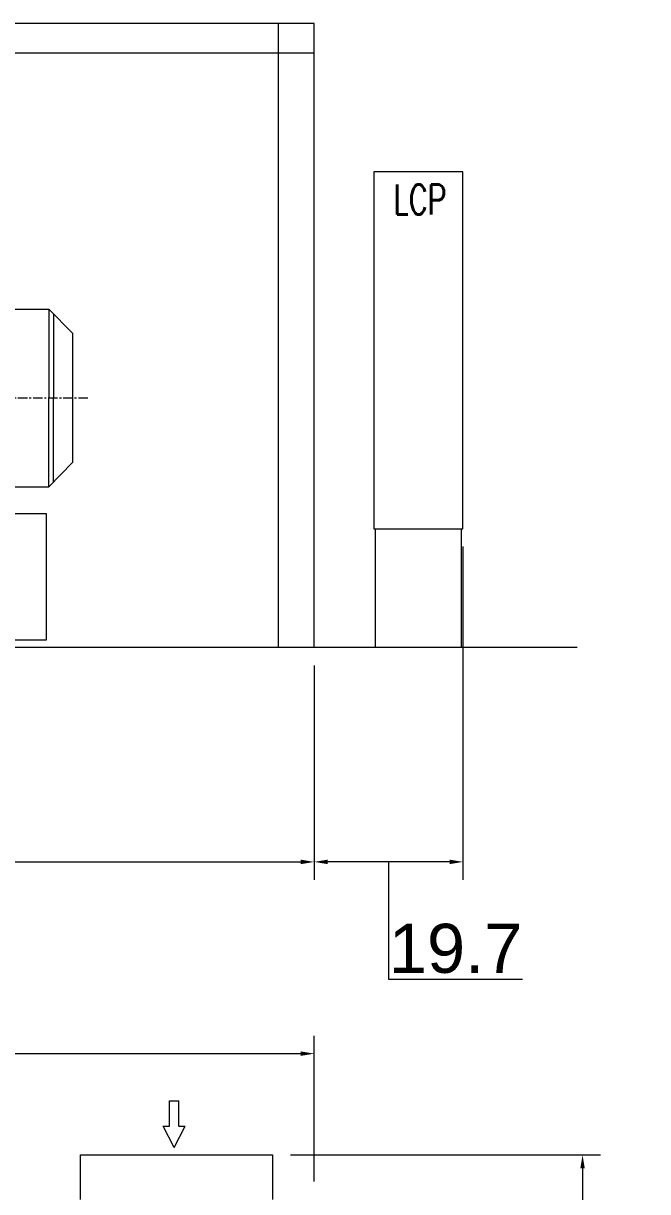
# Model space of a CAD drawing. Header units: inches. Extents: x 0 to 19814, y 0 to 15096.
# Drawn here: x 10869 to 12967, y 7380 to 11311 of the extents above; entities that cross this region are included whole.
import ezdxf

# ---------------------------------------------------------------- set-up
doc = ezdxf.new("R2010")
doc.units = ezdxf.units.IN
doc.header["$MEASUREMENT"] = 0
doc.linetypes.add('CENTER', pattern=[50.8, 31.75, -6.35, 6.35, -6.35])
doc.layers.get('Defpoints').update_dxf_attribs({"lineweight": 5})
for name, color, linetype, lineweight in [('06___ANNOTATIONS', 7, 'Continuous', 5), ('CAXA1', 5, 'CENTER', 5), ('PIPE', 150, 'Continuous', 5)]:
    doc.layers.add(name, color=color, linetype=linetype, lineweight=lineweight)
doc.styles.add('Roman', font='arial.ttf')
doc.styles.get("Standard").update_dxf_attribs({"font": 'arial.ttf'})
doc.styles.add('TEXTSTYLE_5', font='txt_____.ttf', dxfattribs={"width": 0.6})
doc.dimstyles.new('ISO-25', dxfattribs={"dimscale": 30, "dimtxt": 1.5, "dimasz": 1.5, "dimexe": 2, "dimexo": 2, "dimtad": 1, "dimtih": 1, "dimtoh": 1, "dimdec": 1, "dimlfac": 0.03937, "dimdsep": 46, "dimtxsty": 'Standard', "dimcen": 2.5, "dimclrd": 7, "dimclre": 7, "dimclrt": 7, "dimadec": 0, "dimazin": 0, "dimtfac": 1, "dimtdec": 1, "dimtmove": 0, "dimatfit": 3, "dimfxl": 1, "dimlwd": 5, "dimlwe": 5, "dimarcsym": 0})

# ---------------------------------------------------------------- blocks, each defined once
blk = doc.blocks.new('*D47')
at = {"color": 7, "linetype": 'Continuous', "lineweight": 5, "transparency": 16777216}
for p, q in [((12346.5, 9550.7), (12346.5, 8429.7)), ((11846.5, 9150.7), (11846.5, 8429.7)), ((12301.5, 8489.7), (11891.5, 8489.7)), ((12096.5, 8489.7), (12096.5, 8094.7)), ((12096.5, 8094.7), (12547.1, 8094.7))]:
    blk.add_line(p, q, dxfattribs=at)
at = {"color": 7, "transparency": 16777216}
for points in [[(11891.5, 8497.2), (11891.5, 8482.2), (11846.5, 8489.7)], [(12301.5, 8497.2), (12301.5, 8482.2), (12346.5, 8489.7)]]:
    blk.add_solid(points, dxfattribs=at)
at = {"layer": 'Defpoints', "color": 0, "transparency": 16777216}
for p in [(12346.5, 9610.7), (11846.5, 9210.7), (11846.5, 8489.7)]:
    blk.add_point(p, dxfattribs=at)
at = {"color": 7, "lineweight": 5, "transparency": 16777216, "insert": (12321.8, 8197.7), "char_height": 165, "attachment_point": 5, "style": 'Roman'}
blk.add_mtext('19.7', dxfattribs=at)
blk = doc.blocks.new('*D48')
at = {"color": 7, "linetype": 'Continuous', "lineweight": 5, "transparency": 16777216}
for p, q in [((7066.5, 9538.5), (7066.5, 8429.7)), ((11846.5, 9150.7), (11846.5, 8429.7)), ((7111.5, 8489.7), (11801.5, 8489.7))]:
    blk.add_line(p, q, dxfattribs=at)
at = {"color": 7, "transparency": 16777216}
for points in [[(7111.5, 8497.2), (7111.5, 8482.2), (7066.5, 8489.7)], [(11801.5, 8497.2), (11801.5, 8482.2), (11846.5, 8489.7)]]:
    blk.add_solid(points, dxfattribs=at)
at = {"layer": 'Defpoints', "color": 0, "transparency": 16777216}
for p in [(7066.5, 9598.5), (11846.5, 9210.7), (11846.5, 8489.7)]:
    blk.add_point(p, dxfattribs=at)
at = {"color": 7, "lineweight": 5, "transparency": 16777216, "insert": (9456.5, 8593.8), "char_height": 165, "attachment_point": 5, "style": 'Roman'}
blk.add_mtext('C', dxfattribs=at)
blk = doc.blocks.new('*D41')
at = {"color": 7, "linetype": 'Continuous', "lineweight": 5, "transparency": 16777216}
for p, q in [((8646.5, 7413.9), (8646.5, 7904.6)), ((11846.5, 7413.9), (11846.5, 7904.6)), ((8691.5, 7844.6), (11801.5, 7844.6))]:
    blk.add_line(p, q, dxfattribs=at)
at = {"color": 7, "transparency": 16777216}
for points in [[(8691.5, 7852.1), (8691.5, 7837.1), (8646.5, 7844.6)], [(11801.5, 7852.1), (11801.5, 7837.1), (11846.5, 7844.6)]]:
    blk.add_solid(points, dxfattribs=at)
at = {"layer": 'Defpoints', "color": 0, "transparency": 16777216}
for p in [(11846.5, 7844.6), (8646.5, 7353.9), (11846.5, 7353.9)]:
    blk.add_point(p, dxfattribs=at)
at = {"color": 7, "lineweight": 5, "transparency": 16777216, "insert": (10246.5, 7945.9), "char_height": 165, "attachment_point": 5, "style": 'Roman'}
blk.add_mtext('D', dxfattribs=at)
blk = doc.blocks.new('*D42')
at = {"color": 7, "linetype": 'Continuous', "lineweight": 5, "transparency": 16777216}
for p, q in [((11766.5, 7503.9), (12808.6, 7503.9)), ((12748.6, 7458.9), (12748.6, 6704.8)), ((12748.6, 5148.9), (12748.6, 6498.8)), ((11766.5, 5103.9), (12808.6, 5103.9))]:
    blk.add_line(p, q, dxfattribs=at)
at = {"color": 7, "transparency": 16777216}
for points in [[(12741.1, 7458.9), (12756.1, 7458.9), (12748.6, 7503.9)], [(12741.1, 5148.9), (12756.1, 5148.9), (12748.6, 5103.9)]]:
    blk.add_solid(points, dxfattribs=at)
at = {"layer": 'Defpoints', "color": 0, "transparency": 16777216}
for p in [(11706.5, 7503.9), (11706.5, 5103.9), (12748.6, 5103.9)]:
    blk.add_point(p, dxfattribs=at)
at = {"color": 7, "lineweight": 5, "transparency": 16777216, "insert": (12748.6, 6601.8), "char_height": 165, "attachment_point": 5, "style": 'Roman'}
blk.add_mtext('94.5', dxfattribs=at)

msp = doc.modelspace()

# ---------------------------------------------------------------- linework, layer by layer
at = {"color": 7, "lineweight": 5}
for p, q in [((11846.54, 11310.75), (8646.54, 11310.75)), ((11726.54, 9210.75), (11726.54, 11310.75)), ((11846.54, 9210.75), (11846.54, 11310.75)), ((11846.54, 11210.75), (8646.54, 11210.75)), ((12046.54, 10810.75), (12046.54, 9610.75)), ((12346.54, 10810.75), (12046.54, 10810.75)), ((12346.54, 9610.75), (12346.54, 10810.75)), ((10775.03, 10349.73), (10954.39, 10349.73)), ((10954.39, 10349.73), (10954.53, 10050.69)), ((10954.39, 10349.73), (11034.43, 10268.48)), ((10970.39, 10333.48), (10970.53, 10050.7)), ((11034.43, 10268.5), (11034.43, 9832.98)), ((11034.43, 10268.48), (11034.53, 10050.73)), ((10954.39, 9751.73), (10954.53, 10050.77)), ((10970.39, 9767.98), (10970.53, 10050.76)), ((10954.39, 9751.73), (11034.43, 9832.98)), ((10775.03, 9751.73), (10954.39, 9751.73)), ((10946.5, 9660.75), (9146.49, 9660.75)), ((10946.5, 9236.84), (10946.5, 9660.75)), ((12046.54, 9610.75), (12346.54, 9610.75)), ((12052.02, 9610.75), (12052.02, 9210.75)), ((12341.06, 9610.75), (12341.06, 9210.75)), ((10726.49, 9236.84), (10946.5, 9236.84)), ((11061.49, 7353.89), (11061.49, 7503.89)), ((11061.49, 7503.89), (11706.49, 7503.89)), ((11706.49, 7503.89), (11706.49, 7353.89))]:
    msp.add_line(p, q, dxfattribs=at)
at = {"color": 7, "linetype": 'Continuous', "lineweight": 5, "ltscale": 15}
for p, q in [((11360.41, 7601.04), (11360.41, 7686.24)), ((11360.41, 7686.24), (11391.26, 7686.24)), ((11391.26, 7601.04), (11391.26, 7686.24)), ((11375.83, 7528.44), (11339.22, 7601.04)), ((11339.22, 7601.04), (11360.41, 7601.04)), ((11375.83, 7528.44), (11412.45, 7601.04)), ((11391.26, 7601.04), (11412.45, 7601.04))]:
    msp.add_line(p, q, dxfattribs=at)
at = {"layer": 'CAXA1', "lineweight": 5}
for p, q in [((9682.45, 10050.74), (11086.99, 10050.55)), ((10905.67, 10050.74), (10905.67, 10050.74))]:
    msp.add_line(p, q, dxfattribs=at)
at = {"layer": 'PIPE', "color": 7, "lineweight": 5}
msp.add_line((12730.02, 9210.75), (7386.57, 9210.75), dxfattribs=at)

# ---------------------------------------------------------------- texts
at = {"layer": '06___ANNOTATIONS', "color": 7, "linetype": 'Continuous', "lineweight": 5, "style": 'TEXTSTYLE_5', "width": 0.7}
msp.add_text('LCP', height=100, dxfattribs=at).set_placement((12113.86, 10668.12))

# ---------------------------------------------------------------- dimensions: what is measured, and where the dimension line sits
at = {"color": 7, "lineweight": 5}
for base, p1, p2, text, picture, middle in [((11846.54, 8489.73), (7066.54, 9598.48), (11846.54, 9210.75), 'C', '*D48', (9456.54, 8489.73)), ((11846.49, 7844.62), (8646.49, 7353.89), (11846.49, 7353.88), 'D', '*D41', (10246.49, 7844.62))]:
    dim = msp.add_linear_dim(base=base, p1=p1, p2=p2, text=text, dimstyle='ISO-25', override={"dimtxt": 5.5, "dimpost": '\\X', "dimtxsty": 'Roman', "dimtmove": 1}, dxfattribs=at)
    dim.commit()
    dim.dimension.update_dxf_attribs({"geometry": picture, "text_midpoint": middle, "dimtype": 160})
dim = msp.add_linear_dim(base=(11846.54, 8489.73), p1=(12346.54, 9610.75), p2=(11846.54, 9210.75), dimstyle='ISO-25', override={"dimtxt": 5.5, "dimpost": '\\X', "dimtxsty": 'Roman', "dimtofl": 1, "dimtmove": 1}, dxfattribs=at)
dim.commit()
dim.dimension.update_dxf_attribs({"geometry": '*D47', "text_midpoint": (12115.29, 8094.71), "dimtype": 160})
dim = msp.add_linear_dim(base=(12748.57, 5103.89), p1=(11706.49, 7503.89), p2=(11706.49, 5103.89), angle=90, dimstyle='ISO-25', override={"dimtxt": 5.5, "dimpost": '\\X', "dimtxsty": 'Roman', "dimtofl": 1, "dimtmove": 1}, dxfattribs=at)
dim.commit()
dim.dimension.update_dxf_attribs({"geometry": '*D42', "text_midpoint": (12748.57, 6601.76), "dimtype": 160})

doc.saveas('drawing.dxf')
